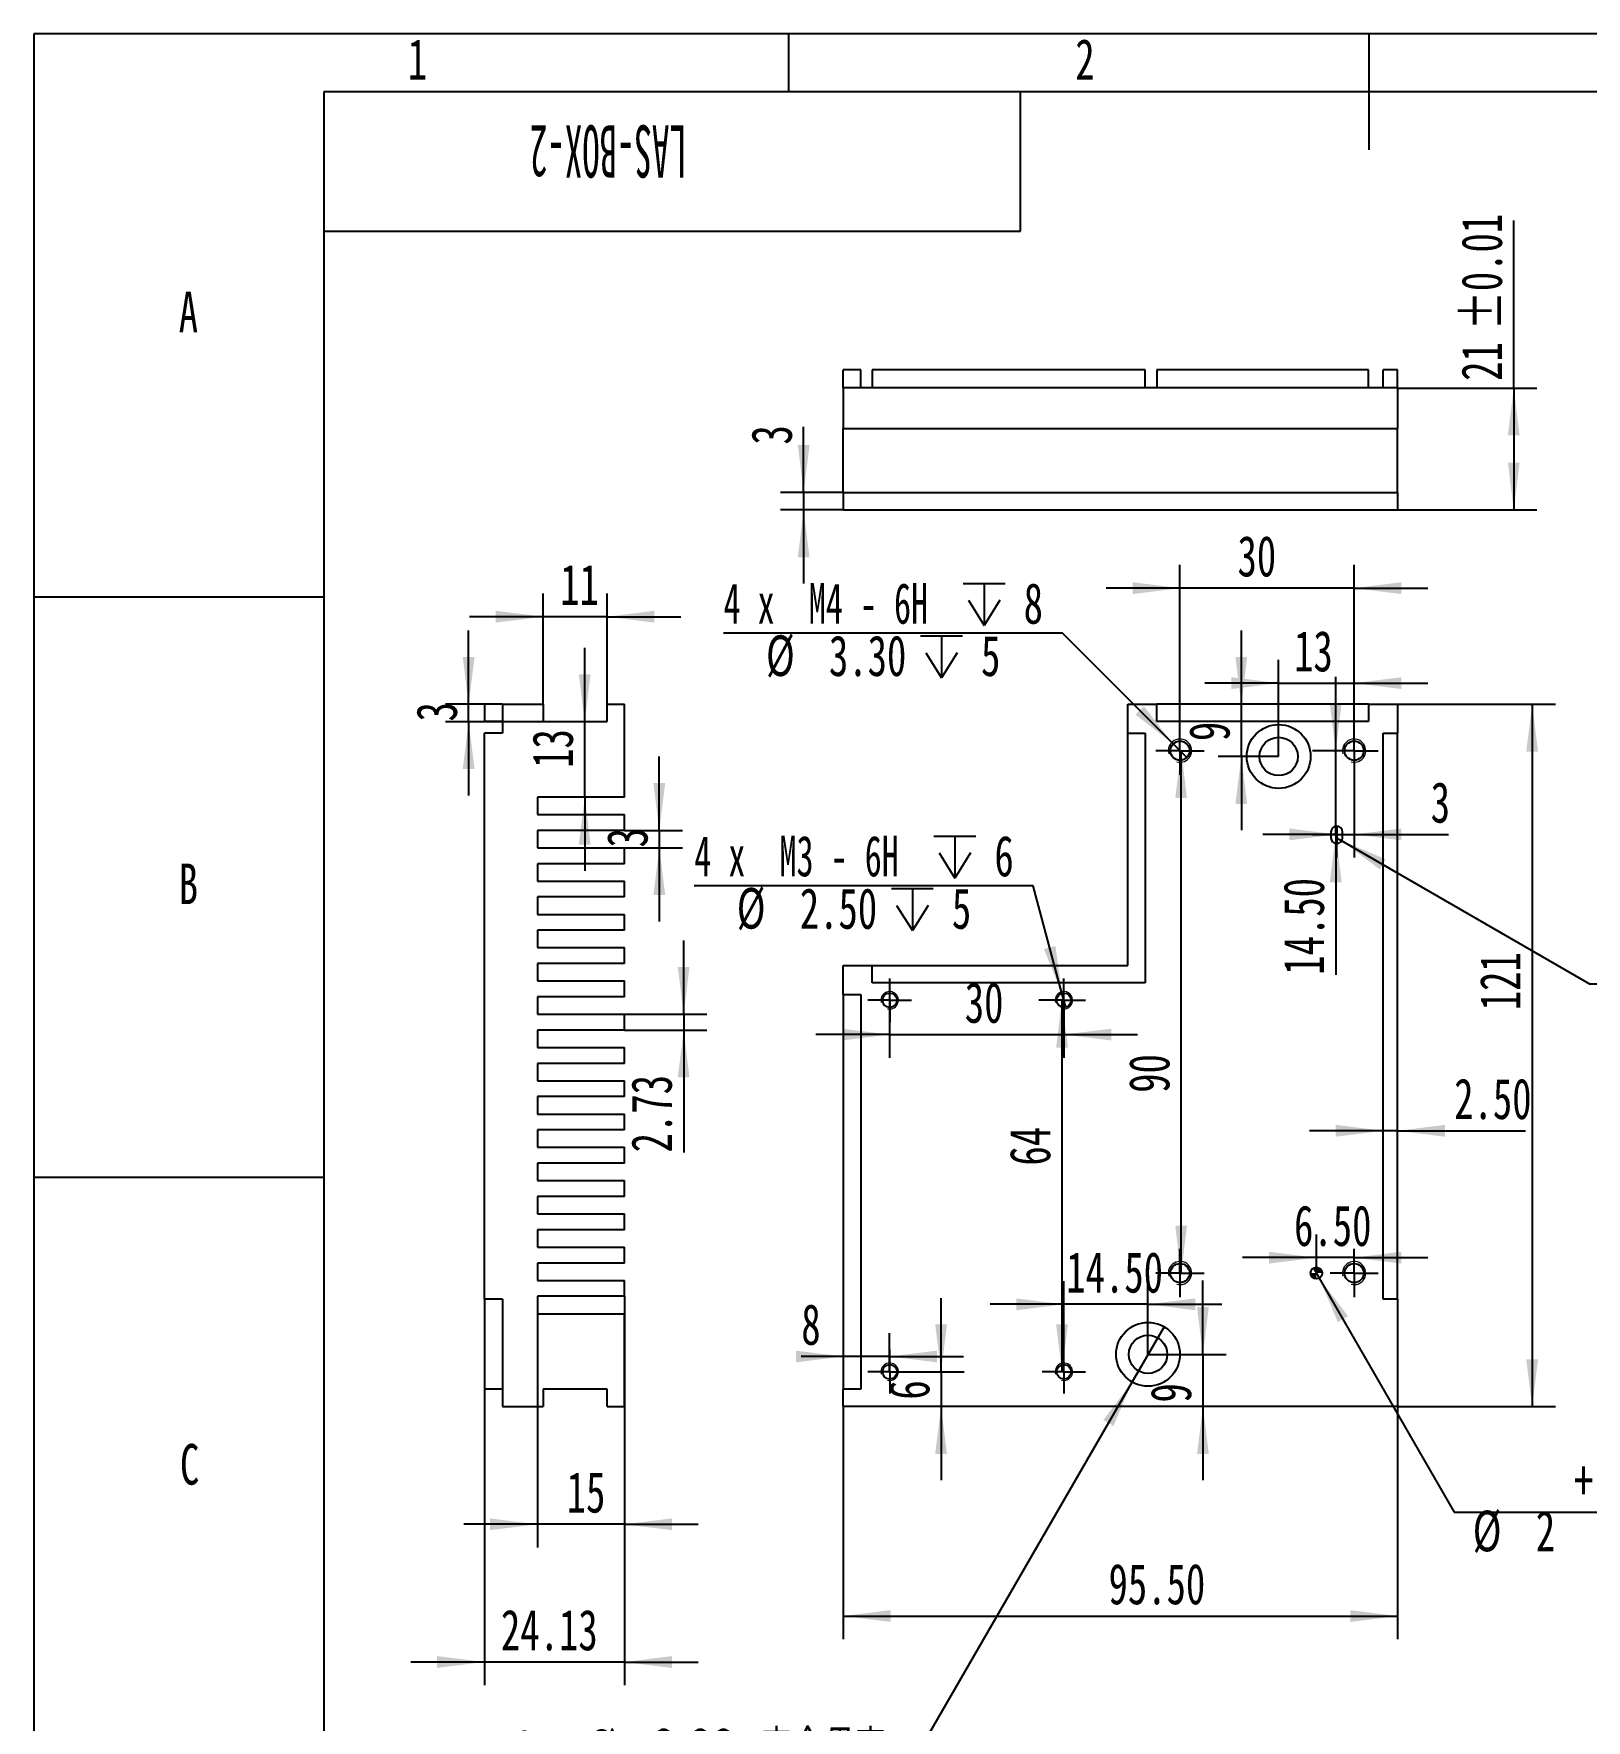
# Model space of a CAD drawing. Header units: millimetres. Extents: x 0 to 210, y 0 to 297.
# Drawn here: x 0 to 133.7, y 151.7 to 297 of the extents above; entities that cross this region are included whole.
import ezdxf

# ---------------------------------------------------------------- set-up
doc = ezdxf.new("R2010")
doc.units = ezdxf.units.MM
for name, color, linetype in [('图框', 7, 'Continuous'), ('图纸格式', 7, 'Continuous'), ('尺寸', 7, 'Continuous')]:
    doc.layers.add(name, color=color, linetype=linetype)
doc.styles.add('SLDTEXTSTYLE0', font='TXT', dxfattribs={"width": 0.7, "bigfont": 'bigfont'})
doc.styles.add('SLDTEXTSTYLE5', font='TXT', dxfattribs={"width": 0.7})
doc.styles.add('SLDTEXTSTYLE6', font='TXT', dxfattribs={"width": 0.49})
doc.styles.add('SLDTEXTSTYLE7', font='TXT', dxfattribs={"width": 0.616667})
doc.styles.add('SLDTEXTSTYLE8', font='TXT', dxfattribs={"width": 0.633333})
doc.dimstyles.new('SLDDIMSTYLE0', dxfattribs={"dimtxt": 3.5, "dimasz": 4.08, "dimexe": 0, "dimexo": 0.0625, "dimgap": 0.875, "dimtad": 2, "dimlfac": 2, "dimrnd": 1e-09, "dimzin": 4, "dimdsep": 46, "dimtxsty": 'SLDTEXTSTYLE5', "dimsah": 1, "dimcen": 0.09, "dimadec": 0, "dimazin": 1, "dimtfac": 1, "dimtmove": 0, "dimatfit": 0, "dimfxl": 0, "dimfrac": 2, "dimtolj": 1, "dimtzin": 12, "dimarcsym": 0})
doc.dimstyles.new('SLDDIMSTYLE1', dxfattribs={"dimtxt": 3.5, "dimasz": 4.08, "dimexe": 0, "dimexo": 0.0625, "dimgap": 0.875, "dimtad": 2, "dimlfac": 2, "dimrnd": 1e-09, "dimzin": 12, "dimdsep": 46, "dimtxsty": 'SLDTEXTSTYLE5', "dimsah": 1, "dimcen": 0.09, "dimadec": 0, "dimazin": 3, "dimtfac": 1, "dimtmove": 0, "dimatfit": 0, "dimfxl": 0, "dimfrac": 2, "dimtolj": 1, "dimtzin": 12, "dimarcsym": 0})
doc.dimstyles.new('SLDDIMSTYLE2', dxfattribs={"dimtxt": 3.5, "dimasz": 4.08, "dimexe": 0, "dimexo": 0.0625, "dimgap": 0.875, "dimtad": 2, "dimlfac": 2, "dimrnd": 1e-09, "dimzin": 12, "dimdsep": 46, "dimtxsty": 'SLDTEXTSTYLE5', "dimsah": 1, "dimcen": 0.09, "dimadec": 0, "dimazin": 3, "dimtfac": 1, "dimtofl": 0, "dimtmove": 0, "dimatfit": 3, "dimfxl": 0, "dimfrac": 2, "dimtolj": 1, "dimtzin": 12, "dimarcsym": 0})
doc.dimstyles.new('SLDDIMSTYLE3', dxfattribs={"dimtxt": 3.5, "dimasz": 4.08, "dimexe": 0, "dimexo": 0.0625, "dimgap": 0.875, "dimtad": 2, "dimlfac": 2, "dimrnd": 1e-09, "dimzin": 4, "dimdsep": 46, "dimtxsty": 'SLDTEXTSTYLE5', "dimsah": 1, "dimcen": 0.09, "dimadec": 0, "dimazin": 1, "dimtfac": 1, "dimtofl": 0, "dimtmove": 0, "dimatfit": 3, "dimfxl": 0, "dimfrac": 2, "dimtolj": 1, "dimtzin": 12, "dimarcsym": 0})
doc.dimstyles.new('SLDDIMSTYLE4', dxfattribs={"dimtxt": 3.5, "dimasz": 4.08, "dimexe": 0, "dimexo": 0.0625, "dimgap": 0.875, "dimtad": 0, "dimtih": 1, "dimtoh": 1, "dimdec": 6, "dimlfac": 2, "dimrnd": 1e-09, "dimzin": 12, "dimdsep": 46, "dimtxsty": 'SLDTEXTSTYLE5', "dimblk1": 'NONE', "dimsah": 1, "dimcen": 0, "dimadec": 0, "dimazin": 3, "dimtfac": 1, "dimtmove": 0, "dimatfit": 3, "dimldrblk": 'NONE', "dimfxl": 0, "dimfrac": 2, "dimtolj": 1, "dimtzin": 12, "dimarcsym": 0})
doc.dimstyles.new('SLDDIMSTYLE5', dxfattribs={"dimtxt": 3.5, "dimasz": 4.08, "dimexe": 0, "dimexo": 0.0625, "dimgap": 0.875, "dimtad": 0, "dimtih": 1, "dimtoh": 1, "dimdec": 6, "dimlfac": 2, "dimrnd": 1e-09, "dimzin": 12, "dimdsep": 46, "dimtxsty": 'SLDTEXTSTYLE5', "dimblk1": 'NONE', "dimsah": 1, "dimcen": 0, "dimadec": 0, "dimazin": 3, "dimtol": 1, "dimtp": 0.008, "dimtfac": 1, "dimtmove": 0, "dimatfit": 3, "dimldrblk": 'NONE', "dimfxl": 0, "dimfrac": 2, "dimtolj": 1, "dimtzin": 0, "dimarcsym": 0})
doc.dimstyles.new('SLDDIMSTYLE6', dxfattribs={"dimtxt": 3.5, "dimasz": 4.08, "dimexe": 0, "dimexo": 0.0625, "dimgap": 0.875, "dimtad": 0, "dimtih": 1, "dimtoh": 1, "dimdec": 6, "dimlfac": 2, "dimrnd": 1e-09, "dimzin": 12, "dimdsep": 46, "dimtxsty": 'SLDTEXTSTYLE5', "dimsah": 1, "dimcen": 0, "dimadec": 0, "dimazin": 3, "dimtol": 1, "dimtp": 0.008, "dimtfac": 1, "dimtofl": 0, "dimtmove": 0, "dimatfit": 3, "dimfxl": 0, "dimfrac": 2, "dimtolj": 1, "dimtzin": 0, "dimarcsym": 0})
doc.dimstyles.new('SLDDIMSTYLE7', dxfattribs={"dimtxt": 3.5, "dimasz": 4.08, "dimexe": 0, "dimexo": 0.0625, "dimgap": 0.875, "dimtad": 0, "dimtih": 1, "dimtoh": 1, "dimlfac": 2, "dimrnd": 1e-09, "dimzin": 4, "dimdsep": 46, "dimtxsty": 'SLDTEXTSTYLE5', "dimblk1": 'NONE', "dimsah": 1, "dimcen": 0, "dimadec": 0, "dimazin": 1, "dimtfac": 1, "dimtmove": 0, "dimatfit": 3, "dimldrblk": 'NONE', "dimfxl": 0, "dimfrac": 2, "dimtolj": 1, "dimtzin": 12, "dimarcsym": 0})
doc.dimstyles.new('SLDDIMSTYLE8', dxfattribs={"dimtxt": 3.5, "dimasz": 4.08, "dimexe": 0, "dimexo": 0.0625, "dimgap": 0.875, "dimtad": 2, "dimlfac": 2, "dimrnd": 1e-09, "dimzin": 12, "dimdsep": 46, "dimtxsty": 'SLDTEXTSTYLE5', "dimsah": 1, "dimcen": 0.09, "dimadec": 0, "dimazin": 3, "dimtol": 1, "dimtp": 0.01, "dimtm": 0.01, "dimtfac": 1, "dimtofl": 0, "dimtmove": 0, "dimatfit": 3, "dimfxl": 0, "dimfrac": 2, "dimtolj": 1, "dimarcsym": 0})

# ---------------------------------------------------------------- blocks, each defined once
blk = doc.blocks.new('_D')
at = {"layer": '尺寸'}
for p, q in [((112.14, 235.24), (112.14, 241.59)), ((113.72, 235.24), (110.14, 235.24)), ((112.14, 227.99), (112.14, 235.24)), ((112.22, 227.99), (110.14, 227.99)), ((112.14, 227.99), (112.14, 215.94))]:
    blk.add_line(p, q, dxfattribs=at)
for points in [[(112.14, 235.24), (112.65, 239.32), (111.63, 239.32)], [(112.14, 227.99), (111.63, 223.91), (112.65, 223.91)]]:
    blk.add_solid(points, dxfattribs=at)
at = {"layer": '尺寸', "insert": (107.63, 215.94), "char_height": 3.5, "attachment_point": 1, "rotation": 90, "style": 'SLDTEXTSTYLE5'}
blk.add_mtext('14.50', dxfattribs=at)
blk = doc.blocks.new('_D_1')
at = {"layer": '尺寸'}
for p, q in [((113.72, 235.24), (113.72, 226.03)), ((112.22, 228.74), (112.22, 226.03)), ((112.22, 228.03), (105.87, 228.03)), ((112.22, 228.03), (113.72, 228.03)), ((113.72, 228.03), (121.86, 228.03))]:
    blk.add_line(p, q, dxfattribs=at)
for points in [[(112.22, 228.03), (108.14, 228.54), (108.14, 227.52)], [(113.72, 228.03), (117.8, 227.52), (117.8, 228.54)]]:
    blk.add_solid(points, dxfattribs=at)
at = {"layer": '尺寸', "insert": (120.32, 232.54), "char_height": 3.5, "attachment_point": 1, "style": 'SLDTEXTSTYLE5'}
blk.add_mtext('3', dxfattribs=at)
blk = doc.blocks.new('_D_2')
at = {"layer": '尺寸'}
for p, q in [((117.47, 239.24), (131.06, 239.24)), ((129.06, 239.24), (129.06, 178.74)), ((117.47, 178.74), (131.06, 178.74))]:
    blk.add_line(p, q, dxfattribs=at)
for points in [[(129.06, 239.24), (128.55, 235.16), (129.57, 235.16)], [(129.06, 178.74), (129.57, 182.82), (128.55, 182.82)]]:
    blk.add_solid(points, dxfattribs=at)
at = {"layer": '尺寸', "insert": (124.55, 212.88), "char_height": 3.5, "attachment_point": 1, "rotation": 90, "style": 'SLDTEXTSTYLE5'}
blk.add_mtext('121', dxfattribs=at)
blk = doc.blocks.new('_D_3')
at = {"layer": '尺寸'}
for p, q in [((69.72, 178.74), (69.72, 158.7)), ((117.47, 178.74), (117.47, 158.7)), ((69.72, 160.7), (117.47, 160.7))]:
    blk.add_line(p, q, dxfattribs=at)
for points in [[(69.72, 160.7), (73.8, 160.19), (73.8, 161.21)], [(117.47, 160.7), (113.39, 161.21), (113.39, 160.19)]]:
    blk.add_solid(points, dxfattribs=at)
at = {"layer": '尺寸', "insert": (92.57, 165.21), "char_height": 3.5, "attachment_point": 1, "style": 'SLDTEXTSTYLE5'}
blk.add_mtext('95.50', dxfattribs=at)
blk = doc.blocks.new('_D_4')
at = {"layer": '尺寸'}
for p, q in [((116.22, 187.99), (116.22, 204.5)), ((117.47, 187.99), (117.47, 204.5)), ((116.22, 202.5), (109.87, 202.5)), ((117.47, 202.5), (116.22, 202.5)), ((117.47, 202.5), (128.48, 202.5))]:
    blk.add_line(p, q, dxfattribs=at)
for points in [[(116.22, 202.5), (112.14, 203.01), (112.14, 201.99)], [(117.47, 202.5), (121.55, 201.99), (121.55, 203.01)]]:
    blk.add_solid(points, dxfattribs=at)
at = {"layer": '尺寸', "insert": (122.34, 207.01), "char_height": 3.5, "attachment_point": 1, "style": 'SLDTEXTSTYLE5'}
blk.add_mtext('2.50', dxfattribs=at)
blk = doc.blocks.new('_D_5')
at = {"layer": '尺寸'}
for p, q in [((73.72, 213.74), (73.72, 208.79)), ((88.72, 213.74), (88.72, 208.79)), ((73.72, 210.79), (67.37, 210.79)), ((73.72, 210.79), (88.72, 210.79)), ((88.72, 210.79), (95.07, 210.79))]:
    blk.add_line(p, q, dxfattribs=at)
for points in [[(73.72, 210.79), (69.64, 211.29), (69.64, 210.28)], [(88.72, 210.79), (92.8, 210.28), (92.8, 211.29)]]:
    blk.add_solid(points, dxfattribs=at)
at = {"layer": '尺寸', "insert": (80.19, 215.3), "char_height": 3.5, "attachment_point": 1, "style": 'SLDTEXTSTYLE5'}
blk.add_mtext('30', dxfattribs=at)
blk = doc.blocks.new('_D_6')
at = {"layer": '尺寸'}
for p, q in [((88.72, 213.74), (86.56, 213.74)), ((88.56, 213.74), (88.56, 181.74))]:
    blk.add_line(p, q, dxfattribs=at)
for points in [[(88.56, 213.74), (88.06, 209.66), (89.07, 209.66)], [(88.56, 181.74), (89.07, 185.82), (88.06, 185.82)]]:
    blk.add_solid(points, dxfattribs=at)
at = {"layer": '尺寸', "insert": (84.05, 199.5), "char_height": 3.5, "attachment_point": 1, "rotation": 90, "style": 'SLDTEXTSTYLE5'}
blk.add_mtext('64', dxfattribs=at)
blk = doc.blocks.new('_D_7')
at = {"layer": '尺寸'}
for p, q in [((98.72, 237.32), (98.72, 251.24)), ((113.72, 235.24), (113.72, 251.24)), ((98.72, 249.24), (92.37, 249.24)), ((113.72, 249.24), (98.72, 249.24)), ((113.72, 249.24), (120.07, 249.24))]:
    blk.add_line(p, q, dxfattribs=at)
for points in [[(98.72, 249.24), (94.64, 249.75), (94.64, 248.73)], [(113.72, 249.24), (117.8, 248.73), (117.8, 249.75)]]:
    blk.add_solid(points, dxfattribs=at)
at = {"layer": '尺寸', "insert": (103.68, 253.75), "char_height": 3.5, "attachment_point": 1, "style": 'SLDTEXTSTYLE5'}
blk.add_mtext('30', dxfattribs=at)
blk = doc.blocks.new('_D_8')
at = {"layer": '尺寸'}
blk.add_line((98.83, 190.24), (98.83, 235.24), dxfattribs=at)
for points in [[(98.83, 235.24), (98.32, 231.16), (99.33, 231.16)], [(98.83, 190.24), (99.33, 194.32), (98.32, 194.32)]]:
    blk.add_solid(points, dxfattribs=at)
at = {"layer": '尺寸', "insert": (94.32, 205.77), "char_height": 3.5, "attachment_point": 1, "rotation": 90, "style": 'SLDTEXTSTYLE5'}
blk.add_mtext('90', dxfattribs=at)
blk = doc.blocks.new('_D_9')
at = {"layer": '尺寸'}
for p, q in [((110.47, 190.24), (110.47, 193.57)), ((110.47, 191.57), (104.12, 191.57)), ((113.72, 191.57), (110.47, 191.57)), ((113.72, 191.57), (120.07, 191.57))]:
    blk.add_line(p, q, dxfattribs=at)
for points in [[(110.47, 191.57), (106.39, 192.08), (106.39, 191.06)], [(113.72, 191.57), (117.8, 191.06), (117.8, 192.08)]]:
    blk.add_solid(points, dxfattribs=at)
at = {"layer": '尺寸', "insert": (108.55, 196.08), "char_height": 3.5, "attachment_point": 1, "style": 'SLDTEXTSTYLE5'}
blk.add_mtext('6.50', dxfattribs=at)
blk = doc.blocks.new('_D_10')
at = {"layer": '尺寸'}
for p, q in [((78.15, 181.74), (78.15, 188.09)), ((73.72, 181.74), (80.15, 181.74)), ((78.15, 181.74), (78.15, 178.74)), ((78.15, 178.74), (78.15, 172.39))]:
    blk.add_line(p, q, dxfattribs=at)
for points in [[(78.15, 181.74), (78.66, 185.82), (77.64, 185.82)], [(78.15, 178.74), (77.64, 174.66), (78.66, 174.66)]]:
    blk.add_solid(points, dxfattribs=at)
at = {"layer": '尺寸', "insert": (73.64, 179.34), "char_height": 3.5, "attachment_point": 1, "rotation": 90, "style": 'SLDTEXTSTYLE5'}
blk.add_mtext('6', dxfattribs=at)
blk = doc.blocks.new('_D_11')
at = {"layer": '尺寸'}
for p, q in [((73.72, 181.74), (73.72, 185.06)), ((69.72, 183.06), (66.11, 183.06)), ((73.72, 183.06), (69.72, 183.06)), ((73.72, 183.06), (80.07, 183.06))]:
    blk.add_line(p, q, dxfattribs=at)
for points in [[(69.72, 183.06), (65.64, 183.56), (65.64, 182.55)], [(73.72, 183.06), (77.8, 182.55), (77.8, 183.56)]]:
    blk.add_solid(points, dxfattribs=at)
at = {"layer": '尺寸', "insert": (66.11, 187.57), "char_height": 3.5, "attachment_point": 1, "style": 'SLDTEXTSTYLE5'}
blk.add_mtext('8', dxfattribs=at)
blk = doc.blocks.new('SW_SYMBOL_HOLE_DEPTH')
at = {"layer": '尺寸', "color": 0}
for p, q in [((0, 875), (800, 875)), ((400, 875), (400, 75)), ((100, 555), (400, 75)), ((700, 555), (400, 75))]:
    blk.add_line(p, q, dxfattribs=at)
blk = doc.blocks.new('_D_12')
at = {"layer": '尺寸'}
for p, q in [((86.08, 223.59), (56.89, 223.59)), ((88.56, 214.35), (86.08, 223.59)), ((88.89, 213.14), (88.56, 214.35))]:
    blk.add_line(p, q, dxfattribs=at)
blk.add_solid([(88.56, 214.35), (88, 218.42), (87.01, 218.15)], dxfattribs=at)
at = {"layer": '尺寸', "xscale": 0.004511737089201878, "yscale": 0.004511737089201878, "zscale": 0.004511737089201878}
for p in [(77.53, 223.93), (73.87, 219.41)]:
    blk.add_blockref('SW_SYMBOL_HOLE_DEPTH', p, dxfattribs=at)
at = {"layer": '尺寸', "char_height": 3.5, "attachment_point": 1}
for s, insert, style in [('4 x  M3 - 6H', (56.89, 227.92), 'SLDTEXTSTYLE7'), ('6', (82.74, 227.92), 'SLDTEXTSTYLE5'), ('%%c', (60.55, 223.42), 'SLDTEXTSTYLE5'), ('2.50', (65.98, 223.4), 'SLDTEXTSTYLE5'), ('5', (79.08, 223.4), 'SLDTEXTSTYLE5')]:
    blk.add_mtext(s, dxfattribs=dict(at, insert=insert, style=style))
blk = doc.blocks.new('_None')
blk = doc.blocks.new('_D_13')
at = {"layer": '尺寸'}
for p, q in [((88.6, 245.36), (59.41, 245.36)), ((98.14, 235.83), (88.6, 245.36)), ((99.31, 234.66), (98.14, 235.83))]:
    blk.add_line(p, q, dxfattribs=at)
blk.add_solid([(98.14, 235.83), (95.61, 239.07), (94.9, 238.35)], dxfattribs=at)
at = {"layer": '尺寸', "xscale": 0.004511737089201878, "yscale": 0.004511737089201878, "zscale": 0.004511737089201878}
for p in [(80.05, 245.69), (76.38, 241.18)]:
    blk.add_blockref('SW_SYMBOL_HOLE_DEPTH', p, dxfattribs=at)
at = {"layer": '尺寸', "char_height": 3.5, "attachment_point": 1}
for s, insert, style in [('4 x  M4 - 6H', (59.41, 249.68), 'SLDTEXTSTYLE7'), ('8', (85.26, 249.68), 'SLDTEXTSTYLE5'), ('%%c', (63.07, 245.18), 'SLDTEXTSTYLE5'), ('3.30', (68.49, 245.17), 'SLDTEXTSTYLE5'), ('5', (81.59, 245.17), 'SLDTEXTSTYLE5')]:
    blk.add_mtext(s, dxfattribs=dict(at, insert=insert, style=style))
blk = doc.blocks.new('_D_14')
at = {"layer": '尺寸'}
for p, q in [((110.22, 190.68), (110.72, 189.81)), ((110.72, 189.81), (122.35, 169.65)), ((122.35, 169.65), (150.97, 169.65))]:
    blk.add_line(p, q, dxfattribs=at)
blk.add_solid([(110.72, 189.81), (112.32, 186.02), (113.2, 186.53)], dxfattribs=at)
at = {"layer": '尺寸', "xscale": 0.004511737089201878, "yscale": 0.004511737089201878, "zscale": 0.004511737089201878}
blk.add_blockref('SW_SYMBOL_HOLE_DEPTH', (144.01, 165.78), dxfattribs=at)
at = {"layer": '尺寸', "char_height": 3.5, "attachment_point": 1, "style": 'SLDTEXTSTYLE5'}
for s, insert in [('+', (132.65, 174.14)), ('0.008', (134.81, 174.14)), ('%%c', (123.94, 169.78)), ('2', (129.37, 169.77)), ('0', (134.81, 169.78)), ('5', (149.22, 169.77))]:
    blk.add_mtext(s, dxfattribs=dict(at, insert=insert))
blk = doc.blocks.new('_D_15')
at = {"layer": '尺寸'}
for p, q in [((112.22, 227.74), (112.66, 227.49)), ((112.66, 227.49), (134.01, 215.15)), ((134.01, 215.15), (162.64, 215.15))]:
    blk.add_line(p, q, dxfattribs=at)
blk.add_solid([(112.66, 227.49), (115.94, 225.01), (116.44, 225.89)], dxfattribs=at)
at = {"layer": '尺寸', "xscale": 0.004511737089201878, "yscale": 0.004511737089201878, "zscale": 0.004511737089201878}
blk.add_blockref('SW_SYMBOL_HOLE_DEPTH', (157.21, 211.27), dxfattribs=at)
at = {"layer": '尺寸', "char_height": 3.5, "attachment_point": 1}
for s, insert, style in [('0.01', (144.94, 219.63), 'SLDTEXTSTYLE5'), ('+', (142.78, 219.63), 'SLDTEXTSTYLE5'), ('%%c', (135.6, 215.28), 'SLDTEXTSTYLE5'), ('2', (139.71, 215.26), 'SLDTEXTSTYLE5'), ('0', (144.94, 215.28), 'SLDTEXTSTYLE5'), ('X 3', (152.39, 215.26), 'SLDTEXTSTYLE8'), ('5', (161.1, 215.26), 'SLDTEXTSTYLE5')]:
    blk.add_mtext(s, dxfattribs=dict(at, insert=insert, style=style))
blk = doc.blocks.new('SW_SYMBOL_HOLE_SPOT')
at = {"layer": '尺寸', "color": 0}
for p, q in [((0, 875), (0, 75)), ((1600, 75), (1600, 875)), ((0, 75), (1600, 75))]:
    blk.add_line(p, q, dxfattribs=at)
blk = doc.blocks.new('_D_16')
at = {"layer": '尺寸'}
for p, q in [((97.35, 185.62), (94.6, 180.86)), ((94.6, 180.86), (74.81, 146.58)), ((74.81, 146.58), (41.55, 146.58))]:
    blk.add_line(p, q, dxfattribs=at)
blk.add_solid([(94.6, 180.86), (92.12, 177.58), (93, 177.07)], dxfattribs=at)
at = {"layer": '尺寸', "xscale": 0.004511737089201878, "yscale": 0.004511737089201878, "zscale": 0.004511737089201878}
for name, p in [('SW_SYMBOL_HOLE_SPOT', (45.1, 142.4)), ('SW_SYMBOL_HOLE_DEPTH', (62.71, 142.4))]:
    blk.add_blockref(name, p, dxfattribs=at)
at = {"layer": '尺寸', "char_height": 3.5, "attachment_point": 1}
for s, insert, style in [('6.60 完全贯穿', (53.1, 150.9), 'SLDTEXTSTYLE0'), ('2 x', (41.55, 150.9), 'SLDTEXTSTYLE8'), ('%%c', (47.67, 150.92), 'SLDTEXTSTYLE5'), ('%%c', (52.46, 146.4), 'SLDTEXTSTYLE5'), ('11', (57.89, 146.39), 'SLDTEXTSTYLE5'), ('8', (67.92, 146.39), 'SLDTEXTSTYLE5')]:
    blk.add_mtext(s, dxfattribs=dict(at, insert=insert, style=style))
blk = doc.blocks.new('_D_17')
at = {"layer": '尺寸'}
for p, q in [((100.7, 183.24), (100.7, 189.59)), ((95.97, 183.24), (102.7, 183.24)), ((100.7, 183.24), (100.7, 178.74)), ((100.7, 178.74), (100.7, 172.39))]:
    blk.add_line(p, q, dxfattribs=at)
for points in [[(100.7, 183.24), (101.21, 187.32), (100.19, 187.32)], [(100.7, 178.74), (100.19, 174.66), (101.21, 174.66)]]:
    blk.add_solid(points, dxfattribs=at)
at = {"layer": '尺寸', "insert": (96.19, 179.09), "char_height": 3.5, "attachment_point": 1, "rotation": 90, "style": 'SLDTEXTSTYLE5'}
blk.add_mtext('9', dxfattribs=at)
blk = doc.blocks.new('_D_18')
at = {"layer": '尺寸'}
for p, q in [((104.01, 239.24), (104.01, 245.59)), ((104.01, 234.74), (104.01, 239.24)), ((107.22, 234.74), (102.01, 234.74)), ((104.01, 234.74), (104.01, 228.39))]:
    blk.add_line(p, q, dxfattribs=at)
for points in [[(104.01, 239.24), (104.51, 243.32), (103.5, 243.32)], [(104.01, 234.74), (103.5, 230.66), (104.51, 230.66)]]:
    blk.add_solid(points, dxfattribs=at)
at = {"layer": '尺寸', "insert": (99.5, 236.07), "char_height": 3.5, "attachment_point": 1, "rotation": 90, "style": 'SLDTEXTSTYLE5'}
blk.add_mtext('9', dxfattribs=at)
blk = doc.blocks.new('_D_19')
at = {"layer": '尺寸'}
for p, q in [((107.22, 234.74), (107.22, 243.06)), ((113.72, 235.24), (113.72, 243.06)), ((107.22, 241.06), (100.87, 241.06)), ((107.22, 241.06), (113.72, 241.06)), ((113.72, 241.06), (120.07, 241.06))]:
    blk.add_line(p, q, dxfattribs=at)
for points in [[(107.22, 241.06), (103.14, 241.57), (103.14, 240.55)], [(113.72, 241.06), (117.8, 240.55), (117.8, 241.57)]]:
    blk.add_solid(points, dxfattribs=at)
at = {"layer": '尺寸', "insert": (108.55, 245.57), "char_height": 3.5, "attachment_point": 1, "style": 'SLDTEXTSTYLE5'}
blk.add_mtext('13', dxfattribs=at)
blk = doc.blocks.new('_D_20')
at = {"layer": '尺寸'}
for p, q in [((88.72, 181.74), (88.72, 189.55)), ((95.97, 183.24), (95.97, 189.55)), ((88.72, 187.55), (82.37, 187.55)), ((95.97, 187.55), (88.72, 187.55)), ((95.97, 187.55), (102.32, 187.55))]:
    blk.add_line(p, q, dxfattribs=at)
for points in [[(88.72, 187.55), (84.64, 188.06), (84.64, 187.04)], [(95.97, 187.55), (100.05, 187.04), (100.05, 188.06)]]:
    blk.add_solid(points, dxfattribs=at)
at = {"layer": '尺寸', "insert": (88.93, 192.06), "char_height": 3.5, "attachment_point": 1, "style": 'SLDTEXTSTYLE5'}
blk.add_mtext('14.50', dxfattribs=at)
blk = doc.blocks.new('SW_CENTERMARKSYMBOL_0')
at = {"layer": '图纸格式', "color": 0}
for p, q in [((0, 1.25), (0, 1.875)), ((-1.25, 0), (-1.875, 0)), ((0, 0), (-1.25, 0)), ((0, 0), (0, 1.25)), ((0, 0), (0, -1.25)), ((0, 0), (1.25, 0)), ((1.25, 0), (1.875, 0)), ((0, -1.25), (0, -1.875))]:
    blk.add_line(p, q, dxfattribs=at)
blk = doc.blocks.new('SW_CENTERMARKSYMBOL_1')
at = {"layer": '图纸格式', "color": 0}
for p, q in [((0, 1.25), (0, 1.875)), ((-1.25, 0), (-1.875, 0)), ((0, 0), (-1.25, 0)), ((0, 0), (0, 1.25)), ((0, 0), (0, -1.25)), ((0, 0), (1.25, 0)), ((1.25, 0), (1.875, 0)), ((0, -1.25), (0, -1.875))]:
    blk.add_line(p, q, dxfattribs=at)
blk = doc.blocks.new('SW_CENTERMARKSYMBOL_2')
at = {"layer": '图纸格式', "color": 0}
for p, q in [((0, 1.25), (0, 1.875)), ((-1.25, 0), (-1.875, 0)), ((0, 0), (-1.25, 0)), ((0, 0), (0, 1.25)), ((0, 0), (0, -1.25)), ((0, 0), (1.25, 0)), ((1.25, 0), (1.875, 0)), ((0, -1.25), (0, -1.875))]:
    blk.add_line(p, q, dxfattribs=at)
blk = doc.blocks.new('SW_CENTERMARKSYMBOL_3')
at = {"layer": '图纸格式', "color": 0}
for p, q in [((0, 1.25), (0, 1.875)), ((-1.25, 0), (-1.875, 0)), ((0, 0), (-1.25, 0)), ((0, 0), (0, 1.25)), ((0, 0), (0, -1.25)), ((0, 0), (1.25, 0)), ((1.25, 0), (1.875, 0)), ((0, -1.25), (0, -1.875))]:
    blk.add_line(p, q, dxfattribs=at)
blk = doc.blocks.new('SW_CENTERMARKSYMBOL_4')
at = {"layer": '图纸格式', "color": 0}
for p, q in [((0, 1.25), (0, 2.075)), ((-1.25, 0), (-2.075, 0)), ((0, 0), (-1.25, 0)), ((0, 0), (0, 1.25)), ((0, 0), (0, -1.25)), ((0, 0), (1.25, 0)), ((1.25, 0), (2.075, 0)), ((0, -1.25), (0, -2.075))]:
    blk.add_line(p, q, dxfattribs=at)
blk = doc.blocks.new('SW_CENTERMARKSYMBOL_5')
at = {"layer": '图纸格式', "color": 0}
for p, q in [((0, 1.25), (0, 2.075)), ((-1.25, 0), (-2.075, 0)), ((0, 0), (-1.25, 0)), ((0, 0), (0, 1.25)), ((0, 0), (0, -1.25)), ((0, 0), (1.25, 0)), ((1.25, 0), (2.075, 0)), ((0, -1.25), (0, -2.075))]:
    blk.add_line(p, q, dxfattribs=at)
blk = doc.blocks.new('SW_CENTERMARKSYMBOL_6')
at = {"layer": '图纸格式', "color": 0}
for p, q in [((0, 1.25), (0, 2.075)), ((-1.25, 0), (-2.075, 0)), ((0, 0), (-1.25, 0)), ((0, 0), (0, 1.25)), ((0, 0), (0, -1.25)), ((0, 0), (1.25, 0)), ((1.25, 0), (2.075, 0)), ((0, -1.25), (0, -2.075))]:
    blk.add_line(p, q, dxfattribs=at)
blk = doc.blocks.new('SW_CENTERMARKSYMBOL_7')
at = {"layer": '图纸格式', "color": 0}
for p, q in [((0, 1.25), (0, 2.075)), ((-1.25, 0), (-2.075, 0)), ((0, 0), (-1.25, 0)), ((0, 0), (0, 1.25)), ((0, 0), (0, -1.25)), ((0, 0), (1.25, 0)), ((1.25, 0), (2.075, 0)), ((0, -1.25), (0, -2.075))]:
    blk.add_line(p, q, dxfattribs=at)
blk = doc.blocks.new('SW_DOWELSYMBOL_0')
at = {"linetype": 'Continuous', "lineweight": 18}
h = blk.add_hatch(color=0, dxfattribs=at)
edge = h.paths.add_edge_path(flags=0)
edge.add_arc((0, 0), 0.5, 180, 270)
edge.add_line((0, -0.5), (0, 0))
edge.add_line((0, 0), (-0.5, 0))
h = blk.add_hatch(color=0, dxfattribs=at)
edge = h.paths.add_edge_path(flags=0)
edge.add_arc((0, 0), 0.5, 0, 90)
edge.add_line((0, 0.5), (0, 0))
edge.add_line((0, 0), (0.5, 0))
at = {"layer": '图纸格式', "color": 0}
blk.add_circle((0, 0), 0.5, dxfattribs=at)
blk = doc.blocks.new('_D_21')
at = {"layer": '尺寸'}
for p, q in [((38.82, 187.99), (38.82, 154.74)), ((50.88, 178.74), (50.88, 154.74)), ((38.82, 156.74), (32.47, 156.74)), ((50.88, 156.74), (38.82, 156.74)), ((50.88, 156.74), (57.23, 156.74))]:
    blk.add_line(p, q, dxfattribs=at)
for points in [[(38.82, 156.74), (34.74, 157.25), (34.74, 156.23)], [(50.88, 156.74), (54.96, 156.23), (54.96, 157.25)]]:
    blk.add_solid(points, dxfattribs=at)
at = {"layer": '尺寸', "insert": (40.24, 161.25), "char_height": 3.5, "attachment_point": 1, "style": 'SLDTEXTSTYLE5'}
blk.add_mtext('24.13', dxfattribs=at)
blk = doc.blocks.new('_D_22')
at = {"layer": '尺寸'}
for p, q in [((47.46, 237.74), (47.46, 244.09)), ((47.46, 231.24), (47.46, 237.74)), ((47.46, 231.24), (47.46, 224.89))]:
    blk.add_line(p, q, dxfattribs=at)
for points in [[(47.46, 237.74), (47.96, 241.82), (46.95, 241.82)], [(47.46, 231.24), (46.95, 227.16), (47.96, 227.16)]]:
    blk.add_solid(points, dxfattribs=at)
at = {"layer": '尺寸', "insert": (42.94, 233.76), "char_height": 3.5, "attachment_point": 1, "rotation": 90, "style": 'SLDTEXTSTYLE5'}
blk.add_mtext('13', dxfattribs=at)
blk = doc.blocks.new('_D_23')
at = {"layer": '尺寸'}
for p, q in [((53.88, 228.38), (53.88, 234.73)), ((50.88, 228.38), (55.88, 228.38)), ((53.88, 228.38), (53.88, 226.88)), ((50.88, 226.88), (55.88, 226.88)), ((53.88, 226.88), (53.88, 220.53))]:
    blk.add_line(p, q, dxfattribs=at)
for points in [[(53.88, 228.38), (54.39, 232.46), (53.37, 232.46)], [(53.88, 226.88), (53.37, 222.8), (54.39, 222.8)]]:
    blk.add_solid(points, dxfattribs=at)
at = {"layer": '尺寸', "insert": (49.37, 226.91), "char_height": 3.5, "attachment_point": 1, "rotation": 90, "style": 'SLDTEXTSTYLE5'}
blk.add_mtext('3', dxfattribs=at)
blk = doc.blocks.new('_D_24')
at = {"layer": '尺寸'}
for p, q in [((55.98, 212.54), (55.98, 218.89)), ((50.88, 212.54), (57.98, 212.54)), ((55.98, 212.54), (55.98, 211.18)), ((50.88, 211.18), (57.98, 211.18)), ((55.98, 211.18), (55.98, 200.64))]:
    blk.add_line(p, q, dxfattribs=at)
for points in [[(55.98, 212.54), (56.48, 216.62), (55.47, 216.62)], [(55.98, 211.18), (55.47, 207.1), (56.48, 207.1)]]:
    blk.add_solid(points, dxfattribs=at)
at = {"layer": '尺寸', "insert": (51.46, 200.64), "char_height": 3.5, "attachment_point": 1, "rotation": 90, "style": 'SLDTEXTSTYLE5'}
blk.add_mtext('2.73', dxfattribs=at)
blk = doc.blocks.new('_D_25')
at = {"layer": '尺寸'}
for p, q in [((37.46, 239.24), (37.46, 245.59)), ((38.82, 239.24), (35.46, 239.24)), ((37.46, 237.74), (37.46, 239.24)), ((43.88, 237.74), (35.46, 237.74)), ((37.46, 237.74), (37.46, 231.39))]:
    blk.add_line(p, q, dxfattribs=at)
for points in [[(37.46, 239.24), (37.97, 243.32), (36.95, 243.32)], [(37.46, 237.74), (36.95, 233.66), (37.97, 233.66)]]:
    blk.add_solid(points, dxfattribs=at)
at = {"layer": '尺寸', "insert": (32.95, 237.76), "char_height": 3.5, "attachment_point": 1, "rotation": 90, "style": 'SLDTEXTSTYLE5'}
blk.add_mtext('3', dxfattribs=at)
blk = doc.blocks.new('_D_26')
at = {"layer": '尺寸'}
for p, q in [((43.88, 239.24), (43.88, 248.78)), ((49.38, 239.24), (49.38, 248.78)), ((43.88, 246.78), (37.53, 246.78)), ((49.38, 246.78), (43.88, 246.78)), ((49.38, 246.78), (55.73, 246.78))]:
    blk.add_line(p, q, dxfattribs=at)
for points in [[(43.88, 246.78), (39.8, 247.29), (39.8, 246.27)], [(49.38, 246.78), (53.46, 246.27), (53.46, 247.29)]]:
    blk.add_solid(points, dxfattribs=at)
at = {"layer": '尺寸', "insert": (45.34, 251.29), "char_height": 3.5, "attachment_point": 1, "style": 'SLDTEXTSTYLE5'}
blk.add_mtext('11', dxfattribs=at)
blk = doc.blocks.new('_D_27')
at = {"layer": '尺寸'}
for p, q in [((50.88, 188.24), (50.88, 166.6)), ((43.38, 186.74), (43.38, 166.6)), ((43.38, 168.6), (37.03, 168.6)), ((50.88, 168.6), (43.38, 168.6)), ((50.88, 168.6), (57.23, 168.6))]:
    blk.add_line(p, q, dxfattribs=at)
for points in [[(43.38, 168.6), (39.3, 169.11), (39.3, 168.1)], [(50.88, 168.6), (54.96, 168.1), (54.96, 169.11)]]:
    blk.add_solid(points, dxfattribs=at)
at = {"layer": '尺寸', "insert": (45.9, 173.11), "char_height": 3.5, "attachment_point": 1, "style": 'SLDTEXTSTYLE5'}
blk.add_mtext('15', dxfattribs=at)
blk = doc.blocks.new('_D_28')
at = {"layer": '尺寸'}
for p, q in [((66.31, 257.48), (66.31, 263.15)), ((69.72, 257.48), (64.31, 257.48)), ((66.31, 257.48), (66.31, 255.98)), ((69.72, 255.98), (64.31, 255.98)), ((66.31, 255.98), (66.31, 249.63))]:
    blk.add_line(p, q, dxfattribs=at)
for points in [[(66.31, 257.48), (66.82, 261.56), (65.81, 261.56)], [(66.31, 255.98), (65.81, 251.9), (66.82, 251.9)]]:
    blk.add_solid(points, dxfattribs=at)
at = {"layer": '尺寸', "insert": (61.8, 261.61), "char_height": 3.5, "attachment_point": 1, "rotation": 90, "style": 'SLDTEXTSTYLE5'}
blk.add_mtext('3', dxfattribs=at)
blk = doc.blocks.new('_D_29')
at = {"layer": '尺寸'}
for p, q in [((127.47, 266.48), (127.47, 280.91)), ((117.47, 266.48), (129.47, 266.48)), ((127.47, 266.48), (127.47, 255.98)), ((117.47, 255.98), (129.47, 255.98))]:
    blk.add_line(p, q, dxfattribs=at)
for points in [[(127.47, 266.48), (126.97, 262.4), (127.98, 262.4)], [(127.47, 255.98), (127.98, 260.06), (126.97, 260.06)]]:
    blk.add_solid(points, dxfattribs=at)
at = {"layer": '尺寸', "char_height": 3.5, "attachment_point": 1, "rotation": 90, "style": 'SLDTEXTSTYLE5'}
for s, insert in [('±0.01', (122.96, 271.49)), ('21', (122.96, 267.1))]:
    blk.add_mtext(s, dxfattribs=dict(at, insert=insert))

msp = doc.modelspace()

# ---------------------------------------------------------------- linework, layer by layer
at = {"color": 7, "linetype": 'Continuous', "lineweight": 25}
for p, q in [((71.22405379, 268.04721445), (69.72405379, 268.04721445)), ((69.72405379, 266.48471445), (69.72405379, 268.04721445)), ((71.22405379, 266.48471445), (71.22405379, 268.04721445)), ((72.22405379, 268.04721445), (72.22405379, 266.48471445)), ((95.72405379, 268.04721445), (72.22405379, 268.04721445)), ((95.72405379, 266.48471445), (95.72405379, 268.04721445)), ((114.97405379, 268.04721445), (96.72405379, 268.04721445)), ((96.72405379, 268.04721445), (96.72405379, 266.48471445)), ((114.97405379, 266.48471445), (114.97405379, 268.04721445)), ((116.22405379, 266.48471445), (116.22405379, 268.04721445)), ((117.47405379, 268.04721445), (116.22405379, 268.04721445)), ((117.47405379, 266.48471445), (117.47405379, 268.04721445)), ((69.72405379, 266.48471445), (69.72405379, 262.98471445)), ((117.47405379, 266.48471445), (69.72405379, 266.48471445)), ((117.47405379, 266.48471445), (117.47405379, 262.98471445)), ((69.72405379, 262.98471445), (117.47405379, 262.98471445)), ((69.72405379, 257.48471445), (69.72405379, 262.98471445)), ((117.47405379, 257.48471445), (117.47405379, 262.98471445)), ((69.72405379, 257.48471445), (69.72405379, 255.98471445)), ((69.72405379, 257.48471445), (117.47405379, 257.48471445)), ((117.47405379, 257.48471445), (117.47405379, 255.98471445)), ((69.72405379, 255.98471445), (117.47405379, 255.98471445)), ((38.81546276, 239.24209138), (38.81546276, 237.74209138)), ((40.37796276, 239.24209138), (38.81546276, 239.24209138)), ((40.37796276, 239.24209138), (40.37796276, 236.74209138)), ((40.37796276, 239.24209138), (43.87796276, 239.24209138)), ((43.87796276, 239.24209138), (43.87796276, 237.74209138)), ((49.37796276, 237.74209138), (49.37796276, 239.24209138)), ((49.37796276, 239.24209138), (50.87796276, 239.24209138)), ((50.87796276, 231.24209138), (50.87796276, 239.24209138)), ((94.22405379, 236.74209138), (94.22405379, 239.24209138)), ((94.22405379, 239.24209138), (96.72405379, 239.24209138)), ((96.72405379, 237.74209138), (96.72405379, 239.24209138)), ((114.97405379, 239.24209138), (96.72405379, 239.24209138)), ((114.97405379, 239.24209138), (114.97405379, 237.74209138)), ((114.97405379, 239.24209138), (117.47405379, 239.24209138)), ((117.47405379, 239.24209138), (117.47405379, 236.74209138)), ((40.37796276, 237.74209138), (38.81546276, 237.74209138)), ((43.87796276, 237.74209138), (49.37796276, 237.74209138)), ((114.97405379, 237.74209138), (96.72405379, 237.74209138)), ((38.81546276, 187.99209138), (38.81546276, 236.74209138)), ((40.37796276, 236.74209138), (38.81546276, 236.74209138)), ((94.22405379, 216.74209138), (94.22405379, 236.74209138)), ((94.22405379, 236.74209138), (95.72405379, 236.74209138)), ((95.72405379, 236.74209138), (95.72405379, 215.24209138)), ((116.22405379, 187.99209138), (116.22405379, 236.74209138)), ((116.22405379, 236.74209138), (117.47405379, 236.74209138)), ((117.47405379, 187.99209138), (117.47405379, 236.74209138)), ((50.87796276, 231.24209138), (43.37796276, 231.24209138)), ((43.37796276, 231.24209138), (43.37796276, 229.74209138)), ((43.37796276, 229.74209138), (50.87796276, 229.74209138)), ((50.87796276, 228.37542471), (50.87796276, 229.74209138)), ((50.87796276, 228.37542471), (43.37796276, 228.37542471)), ((43.37796276, 228.37542471), (43.37796276, 226.87542471)), ((111.72405379, 228.24209138), (111.72405379, 227.74209138)), ((112.72405379, 227.74209138), (112.72405379, 228.24209138)), ((43.37796276, 226.87542471), (50.87796276, 226.87542471)), ((50.87796276, 225.50875805), (50.87796276, 226.87542471)), ((50.87796276, 225.50875805), (43.37796276, 225.50875805)), ((43.37796276, 225.50875805), (43.37796276, 224.00875805)), ((43.37796276, 224.00875805), (50.87796276, 224.00875805)), ((50.87796276, 222.64209138), (50.87796276, 224.00875805)), ((50.87796276, 222.64209138), (43.37796276, 222.64209138)), ((43.37796276, 222.64209138), (43.37796276, 221.14209138)), ((43.37796276, 221.14209138), (50.87796276, 221.14209138)), ((50.87796276, 219.77542471), (50.87796276, 221.14209138)), ((50.87796276, 219.77542471), (43.37796276, 219.77542471)), ((43.37796276, 219.77542471), (43.37796276, 218.27542471)), ((43.37796276, 218.27542471), (50.87796276, 218.27542471)), ((50.87796276, 216.90875805), (50.87796276, 218.27542471)), ((50.87796276, 216.90875805), (43.37796276, 216.90875805)), ((43.37796276, 216.90875805), (43.37796276, 215.40875805)), ((69.72405379, 216.74209138), (72.22405379, 216.74209138)), ((69.72405379, 214.24209138), (69.72405379, 216.74209138)), ((72.22405379, 216.74209138), (94.22405379, 216.74209138)), ((72.22405379, 215.24209138), (72.22405379, 216.74209138)), ((43.37796276, 215.40875805), (50.87796276, 215.40875805)), ((50.87796276, 214.04209138), (50.87796276, 215.40875805)), ((95.72405379, 215.24209138), (72.22405379, 215.24209138)), ((50.87796276, 214.04209138), (43.37796276, 214.04209138)), ((43.37796276, 214.04209138), (43.37796276, 212.54209138)), ((69.72405379, 214.24209138), (71.22405379, 214.24209138)), ((69.72405379, 214.24209138), (69.72405379, 180.24209138)), ((71.22405379, 214.24209138), (71.22405379, 180.24209138)), ((43.37796276, 212.54209138), (50.87796276, 212.54209138)), ((50.87796276, 211.17542471), (50.87796276, 212.54209138)), ((50.87796276, 211.17542471), (43.37796276, 211.17542471)), ((43.37796276, 211.17542471), (43.37796276, 209.67542471)), ((43.37796276, 209.67542471), (50.87796276, 209.67542471)), ((50.87796276, 208.30875805), (50.87796276, 209.67542471)), ((50.87796276, 208.30875805), (43.37796276, 208.30875805)), ((43.37796276, 208.30875805), (43.37796276, 206.80875805)), ((43.37796276, 206.80875805), (50.87796276, 206.80875805)), ((50.87796276, 205.44209138), (50.87796276, 206.80875805)), ((43.37796276, 205.44209138), (43.37796276, 203.94209138)), ((50.87796276, 205.44209138), (43.37796276, 205.44209138)), ((43.37796276, 203.94209138), (50.87796276, 203.94209138)), ((50.87796276, 202.57542471), (50.87796276, 203.94209138)), ((43.37796276, 202.57542471), (43.37796276, 201.07542471)), ((50.87796276, 202.57542471), (43.37796276, 202.57542471)), ((43.37796276, 201.07542471), (50.87796276, 201.07542471)), ((50.87796276, 199.70875805), (50.87796276, 201.07542471)), ((43.37796276, 199.70875805), (43.37796276, 198.20875805)), ((50.87796276, 199.70875805), (43.37796276, 199.70875805)), ((43.37796276, 198.20875805), (50.87796276, 198.20875805)), ((50.87796276, 196.84209138), (50.87796276, 198.20875805)), ((43.37796276, 196.84209138), (43.37796276, 195.34209138)), ((50.87796276, 196.84209138), (43.37796276, 196.84209138)), ((43.37796276, 195.34209138), (50.87796276, 195.34209138)), ((50.87796276, 193.97542471), (50.87796276, 195.34209138)), ((43.37796276, 193.97542471), (43.37796276, 192.47542471)), ((50.87796276, 193.97542471), (43.37796276, 193.97542471)), ((43.37796276, 192.47542471), (50.87796276, 192.47542471)), ((50.87796276, 191.10875805), (50.87796276, 192.47542471)), ((43.37796276, 191.10875805), (43.37796276, 189.60875805)), ((50.87796276, 191.10875805), (43.37796276, 191.10875805)), ((43.37796276, 189.60875805), (50.87796276, 189.60875805)), ((50.87796276, 188.24209138), (50.87796276, 189.60875805)), ((40.37796276, 187.99209138), (38.81546276, 187.99209138)), ((38.81546276, 187.99209138), (38.81546276, 180.24209138)), ((40.37796276, 187.99209138), (40.37796276, 178.74209138)), ((50.87796276, 188.24209138), (43.37796276, 188.24209138)), ((43.37796276, 188.24209138), (43.37796276, 186.74209138)), ((117.47405379, 187.99209138), (116.22405379, 187.99209138)), ((117.47405379, 187.99209138), (117.47405379, 178.74209138)), ((43.37796276, 186.74209138), (50.87796276, 186.74209138)), ((50.87796276, 178.74209138), (50.87796276, 186.74209138)), ((40.37796276, 180.24209138), (38.81546276, 180.24209138)), ((49.37796276, 180.24209138), (43.87796276, 180.24209138)), ((43.87796276, 180.24209138), (43.87796276, 178.74209138)), ((49.37796276, 178.74209138), (49.37796276, 180.24209138)), ((71.22405379, 180.24209138), (69.72405379, 180.24209138)), ((69.72405379, 178.74209138), (69.72405379, 180.24209138)), ((40.37796276, 178.74209138), (43.87796276, 178.74209138)), ((49.37796276, 178.74209138), (50.87796276, 178.74209138)), ((117.47405379, 178.74209138), (69.72405379, 178.74209138))]:
    msp.add_line(p, q, dxfattribs=at)
for centre, radius in [((107.22405379, 234.74209138), 2.75), ((98.72405379, 235.24209138), 0.825), ((107.22405379, 234.74209138), 1.65), ((113.72405379, 235.24209138), 0.825), ((73.72405379, 213.74209138), 0.625), ((88.72405379, 213.74209138), 0.625), ((98.72405379, 190.24209138), 0.825), ((110.47405379, 190.24209138), 0.5), ((113.72405379, 190.24209138), 0.825), ((95.97405379, 183.24209138), 2.75), ((95.97405379, 183.24209138), 1.65), ((73.72405379, 181.74209138), 0.625), ((88.72405379, 181.74209138), 0.625)]:
    msp.add_circle(centre, radius, dxfattribs=at)
at = {"color": 7, "linetype": 'Continuous', "lineweight": 18}
for centre, radius in [((98.72405379, 235.24209138), 1), ((113.72405379, 235.24209138), 1), ((73.72405379, 213.74209138), 0.75), ((88.72405379, 213.74209138), 0.75), ((98.72405379, 190.24209138), 1), ((113.72405379, 190.24209138), 1), ((73.72405379, 181.74209138), 0.75), ((88.72405379, 181.74209138), 0.75)]:
    msp.add_arc(centre, radius, 255, 195, dxfattribs=at)
at = {"color": 7, "linetype": 'Continuous', "lineweight": 25}
for centre, start, end in [((112.22405379, 228.24209138), 0, 180), ((112.22405379, 227.74209138), 180, 0)]:
    msp.add_arc(centre, 0.5, start, end, dxfattribs=at)
at = {"layer": '图框'}
for p, q in [((210, 297), (0, 297)), ((0, 297), (0, 0)), ((65, 297), (65, 292)), ((0, 248.5), (25, 248.5)), ((0, 198.5), (25, 198.5))]:
    msp.add_line(p, q, dxfattribs=at)
at = {"layer": '图框', "lineweight": 25}
for p, q in [((115, 297), (115, 287)), ((205, 292), (25, 292)), ((25, 292), (25, 5)), ((85, 280), (85, 292)), ((25, 280), (85, 280))]:
    msp.add_line(p, q, dxfattribs=at)
at = {"layer": '尺寸'}
msp.add_line((112.22405379, 228.74209138), (112.22405379, 227.24209138), dxfattribs=at)

# ---------------------------------------------------------------- block references
at = {"layer": '图纸格式'}
for name, p in [('SW_CENTERMARKSYMBOL_7', (98.72405379, 235.24209138)), ('SW_CENTERMARKSYMBOL_6', (113.72405379, 235.24209138)), ('SW_CENTERMARKSYMBOL_3', (73.72405379, 213.74209138)), ('SW_CENTERMARKSYMBOL_2', (88.72405379, 213.74209138)), ('SW_CENTERMARKSYMBOL_5', (98.72405379, 190.24209138)), ('SW_CENTERMARKSYMBOL_4', (113.72405379, 190.24209138)), ('SW_DOWELSYMBOL_0', (110.47405379, 190.24209138)), ('SW_CENTERMARKSYMBOL_0', (73.72405379, 181.74209138)), ('SW_CENTERMARKSYMBOL_1', (88.72405379, 181.74209138))]:
    msp.add_blockref(name, p, dxfattribs=at)

# ---------------------------------------------------------------- texts
at = {"color": 7, "linetype": 'Continuous', "lineweight": 0, "char_height": 3.5, "attachment_point": 2, "style": 'SLDTEXTSTYLE5'}
for s, insert in [('1', (33.04444444, 296.54775852)), ('2', (90.54444444, 296.54775852))]:
    msp.add_mtext(s, dxfattribs=dict(at, insert=insert))
at = {"layer": '图框', "insert": (49.49480756, 284.60815616), "char_height": 4.5, "attachment_point": 2, "rotation": 180, "style": 'SLDTEXTSTYLE6'}
msp.add_mtext('LAS-BOX-2', dxfattribs=at)
at = {"layer": '图框', "char_height": 3.5, "attachment_point": 2, "style": 'SLDTEXTSTYLE5'}
for s, insert in [('A', (13.32031252, 274.77069777)), ('B', (13.32031252, 225.52069777)), ('C', (13.42725694, 175.52069777))]:
    msp.add_mtext(s, dxfattribs=dict(at, insert=insert))

# ---------------------------------------------------------------- dimensions: what is measured, and where the dimension line sits
at = {"layer": '尺寸'}
for base, p1, p2, dimstyle, picture, middle in [((127.47405379, 255.98471445), (117.47405379, 266.48471445), (117.47405379, 255.98471445), 'SLDDIMSTYLE8', '_D_29', (127.47405379, 274.00362983)), ((66.31441415, 255.98471445), (69.72405379, 257.48471445), (69.72405379, 255.98471445), 'SLDDIMSTYLE1', '_D_28', (66.31441415, 262.37953584)), ((37.45780587, 239.24209138), (43.87796276, 237.74209138), (38.81546276, 239.24209138), 'SLDDIMSTYLE1', '_D_25', (37.45780587, 238.530101)), ((104.0068595, 239.24209138), (107.22405379, 234.74209138), (94.22405379, 239.24209138), 'SLDDIMSTYLE1', '_D_18', (104.0068595, 236.83817395)), ((47.45510106, 237.74209138), (50.87796276, 231.24209138), (49.37796276, 237.74209138), 'SLDDIMSTYLE1', '_D_22', (47.45510106, 235.29767114)), ((112.1401288, 235.24209138), (112.22405379, 227.99209138), (113.72405379, 235.24209138), 'SLDDIMSTYLE0', '_D', (112.1401288, 219.77711504)), ((129.06002358, 178.74209138), (117.47405379, 239.24209138), (117.47405379, 178.74209138), 'SLDDIMSTYLE2', '_D_2', (129.06002358, 215.17951829)), ((53.87947312, 226.87542471), (50.87796276, 228.37542471), (50.87796276, 226.87542471), 'SLDDIMSTYLE1', '_D_23', (53.87947312, 227.67802329)), ((98.82686964, 235.24209138), (100.79905379, 190.24209138), (100.79905379, 235.24209138), 'SLDDIMSTYLE2', '_D_8', (98.82686964, 207.30796191)), ((55.97647897, 211.17542471), (50.87796276, 212.54209138), (50.87796276, 211.17542471), 'SLDDIMSTYLE1', '_D_24', (55.97647897, 203.70850857)), ((88.56451218, 181.74209138), (88.72405379, 213.74209138), (86.84905379, 181.74209138), 'SLDDIMSTYLE2', '_D_6', (88.56451218, 201.03220041)), ((100.70171438, 178.74209138), (95.97405379, 183.24209138), (117.47405379, 178.74209138), 'SLDDIMSTYLE1', '_D_17', (100.70171438, 179.85496643)), ((78.15131878, 178.74209138), (73.72405379, 181.74209138), (69.72405379, 178.74209138), 'SLDDIMSTYLE1', '_D_10', (78.15131878, 180.10845157))]:
    dim = msp.add_linear_dim(base=base, p1=p1, p2=p2, angle=90, dimstyle=dimstyle, dxfattribs=at)
    dim.commit()
    dim.dimension.update_dxf_attribs({"geometry": picture, "text_midpoint": middle, "dimtype": 160})
for base, p1, p2, dimstyle, picture, middle in [((98.72405379, 249.24209138), (113.72405379, 235.24209138), (98.72405379, 237.31709138), 'SLDDIMSTYLE1', '_D_7', (105.21806912, 249.24209138)), ((43.87796276, 246.78019783), (49.37796276, 239.24209138), (43.87796276, 239.24209138), 'SLDDIMSTYLE1', '_D_26', (46.87316723, 246.78019783)), ((113.72405379, 241.05748534), (107.22405379, 234.74209138), (113.72405379, 235.24209138), 'SLDDIMSTYLE1', '_D_19', (110.08201017, 241.05748534)), ((113.72405379, 228.02738669), (112.22405379, 228.74209138), (113.72405379, 235.24209138), 'SLDDIMSTYLE1', '_D_1', (121.09106946, 228.02738669)), ((88.72405379, 210.78539768), (73.72405379, 213.74209138), (88.72405379, 213.74209138), 'SLDDIMSTYLE1', '_D_5', (81.72376674, 210.78539768)), ((116.22405379, 202.49843036), (117.47405379, 187.99209138), (116.22405379, 187.99209138), 'SLDDIMSTYLE0', '_D_4', (125.4107383, 202.49843036)), ((110.47405379, 191.5729698), (113.72405379, 192.31709138), (110.47405379, 190.24209138), 'SLDDIMSTYLE0', '_D_9', (111.61698219, 191.5729698)), ((88.72405379, 187.54859903), (95.97405379, 183.24209138), (88.72405379, 181.74209138), 'SLDDIMSTYLE0', '_D_20', (92.76548924, 187.54859903)), ((38.8154627587, 156.7420913816), (50.8779627587, 178.7420913816), (38.8154627587, 187.9920913816), 'SLDDIMSTYLE1', '_D_21', (44.0774913034, 156.7420913816)), ((43.37796276, 168.60323438), (50.87796276, 188.24209138), (43.37796276, 186.74209138), 'SLDDIMSTYLE1', '_D_27', (47.43619613, 168.60323438)), ((69.72405379, 183.05527165), (73.72405379, 181.74209138), (69.72405379, 178.74209138), 'SLDDIMSTYLE1', '_D_11', (66.87226003, 183.05527165)), ((117.47405379, 160.70078974), (69.72405379, 178.74209138), (117.47405379, 178.74209138), 'SLDDIMSTYLE3', '_D_3', (96.40889322, 160.70078974))]:
    dim = msp.add_linear_dim(base=base, p1=p1, p2=p2, dimstyle=dimstyle, dxfattribs=at)
    dim.commit()
    dim.dimension.update_dxf_attribs({"geometry": picture, "text_midpoint": middle, "dimtype": 160})
for p1, p2, text, picture, middle in [((99.30768766, 234.65899918), (98.14041993, 235.82518358), '4 x  M4 - 6H {\\fGDT;x} 8\\P%%c 3.30 {\\fGDT;x} 5\\P', '_D_13', (73.20809258, 245.17243602)), ((88.88595967, 213.13842634), (88.56214791, 214.34575643), '4 x  M3 - 6H {\\fGDT;x} 6\\P%%c 2.50 {\\fGDT;x} 5\\P', '_D_12', (70.69186023, 223.40622593))]:
    dim = msp.add_diameter_dim_2p(p1=p1, p2=p2, text=text, dimstyle='SLDDIMSTYLE4', override={"dimpost": '<>'}, dxfattribs=at)
    dim.commit()
    dim.dimension.update_dxf_attribs({"geometry": picture, "text_midpoint": middle, "dimtype": 163})
dim = msp.add_radius_dim(center=(112.22405379, 227.74209138), mpoint=(112.65694298, 227.49187756), text='%%c<> X 3{\\fGDT;x}5\\P', dimstyle='SLDDIMSTYLE6', override={"dimpost": '<>'}, dxfattribs=at)
dim.commit()
dim.dimension.update_dxf_attribs({"geometry": '_D_15', "text_midpoint": (149.11980509, 215.11395794), "dimtype": 164})
for p1, p2, text, dimstyle, picture, middle in [((110.22418453, 190.67517954), (110.72392306, 189.80900323), '<> {\\fGDT;x} 5\\P', 'SLDDIMSTYLE5', '_D_14', (137.45719579, 169.61952444)), ((97.34865006, 185.62389429), (94.59945752, 180.86028847), '2 x <> 完全贯穿\\P{\\fGDT;v}%%c 11 {\\fGDT;x} 8\\P', 'SLDDIMSTYLE7', '_D_16', (57.38603976, 146.39259309))]:
    dim = msp.add_diameter_dim_2p(p1=p1, p2=p2, text=text, dimstyle=dimstyle, dxfattribs=at)
    dim.commit()
    dim.dimension.update_dxf_attribs({"geometry": picture, "text_midpoint": middle, "dimtype": 163})

doc.saveas('drawing.dxf')
